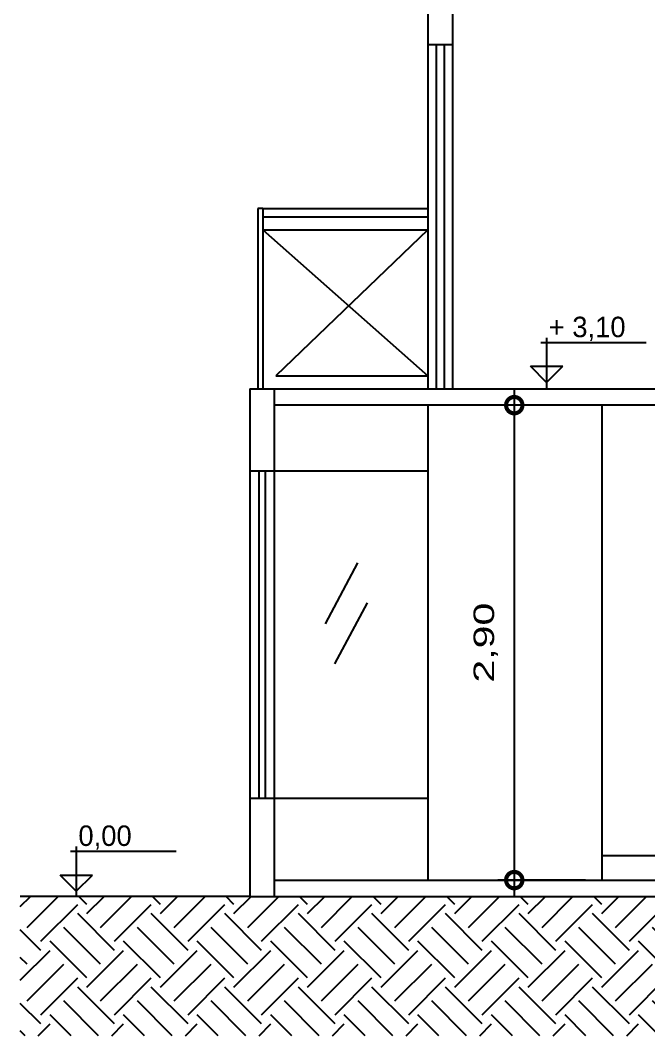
# Model space of a CAD drawing. Header units: millimetres. Extents: x 237 to 339, y 16 to 52.
# Drawn here: x 253.47 to 257.31, y 17.23 to 23.43 of the extents above; entities that cross this region are included whole.
import ezdxf

# ---------------------------------------------------------------- set-up
doc = ezdxf.new("R2010")
doc.units = ezdxf.units.MM
doc.header["$LTSCALE"] = 0.6
doc.header["$MEASUREMENT"] = 0
doc.layers.get('DEFPOINTS').update_dxf_attribs({"color": 253})
for name, color, linetype in [('0.1', 1, 'Continuous'), ('0.3', 3, 'Continuous'), ('01', 1, 'Continuous'), ('02', 2, 'Continuous'), ('AR-ALV', 5, 'Continuous'), ('AR-ALV-BXA', 1, 'Continuous'), ('AR-TXT', 2, 'Continuous'), ('COBERTURA', 32, 'Continuous'), ('guarda-corpo', 32, 'Continuous'), ('NIVELC', 2, 'Continuous')]:
    doc.layers.add(name, color=color, linetype=linetype)
doc.styles.add('stylUS BT', font='stylu.ttf', dxfattribs={"width": 1.5})
doc.dimstyles.new('ARQ_100 1', dxfattribs={"dimtxt": 0.125, "dimasz": 0.2, "dimexe": 0.1, "dimexo": 0.1, "dimgap": 0.1, "dimtad": 1, "dimzin": 6, "dimtxsty": 'stylUS BT', "dimblk1": 'DOTSMALL', "dimblk2": 'DOTSMALL', "dimsah": 1, "dimcen": 0.09, "dimdle": 0.1, "dimclrd": 256, "dimclre": 256, "dimclrt": 2, "dimaunit": 1, "dimadec": 0, "dimazin": 0, "dimtfac": 1, "dimtmove": 2, "dimatfit": 3, "dimldrblk": 'OPEN30', "dimfxl": 1, "dimtolj": 1, "dimtzin": 0, "dimarcsym": 0})

# ---------------------------------------------------------------- blocks, each defined once
blk = doc.blocks.new('NIVELCORTE2')
at = {"layer": 'NIVELC'}
for p, q in [((-0.0494, 0.3941), (0.8695, 0.3941)), ((0, 0.4361), (0, 0)), ((0, 0.046), (-0.1414, 0.1874)), ((-0.1414, 0.1874), (0.1414, 0.1874)), ((0, 0.046), (0.1414, 0.1874))]:
    blk.add_line(p, q, dxfattribs=at)
blk = doc.blocks.new('_DOTSMALL')
at = {"color": 0, "linetype": 'ByBlock', "const_width": 0.5}
blk.add_lwpolyline([(-0.0625, 0, 1), (0.0625, 0, 1)], format="xyb", close=True, dxfattribs=at)
blk = doc.blocks.new('*D56')
at = {"layer": '01', "lineweight": -2}
for p, q in [((256.4888, 21.1847), (256.4888, 18.0847)), ((256.9239, 21.0847), (256.3888, 21.0847)), ((256.9239, 18.1847), (256.3888, 18.1847))]:
    blk.add_line(p, q, dxfattribs=at)
at = {"layer": 'DEFPOINTS', "color": 0}
for p in [(257.0239, 21.0847), (256.4888, 18.1847), (257.0239, 18.1847)]:
    blk.add_point(p, dxfattribs=at)
at = {"layer": '01', "lineweight": -2, "xscale": 0.2, "yscale": 0.2, "zscale": 0.2}
for p, rotation in [((256.4888, 21.0847), 90), ((256.4888, 18.1847), 270)]:
    blk.add_blockref('_DOTSMALL', p, dxfattribs=dict(at, rotation=rotation))
at = {"layer": '01', "color": 2, "insert": (256.3146, 19.6347), "char_height": 0.125, "attachment_point": 5, "rotation": 90, "style": 'stylUS BT'}
blk.add_mtext('\\A1;2,90', dxfattribs=at)
blk = doc.blocks.new('_Open30')
at = {"layer": 'AR-ALV', "color": 0, "lineweight": -2}
for p, q in [((-1, 0.268), (0, 0)), ((0, 0), (-1, -0.268)), ((0, 0), (-1, 0))]:
    blk.add_line(p, q, dxfattribs=at)

msp = doc.modelspace()

# ---------------------------------------------------------------- hatches: boundary and pattern name
at = {"layer": 'AR-ALV-BXA', "lineweight": -3}
h = msp.add_hatch(dxfattribs=at)
h.set_pattern_fill('EARTH', color=256, scale=0.05, angle=45, style=0)
h.set_pattern_definition([(45, (127.87545, -65.70507), (3e-17, 0.4490128), [0.3175, -0.3175]), (45, (127.79126, -65.62088), (3e-17, 0.4490128), [0.3175, -0.3175]), (45, (127.70707, -65.5367), (3e-17, 0.4490128), [0.3175, -0.3175]), (135, (127.70707, -65.48056), (-0.4490128, 3e-17), [0.3175, -0.3175]), (135, (127.79126, -65.39637), (-0.4490128, 3e-17), [0.3175, -0.3175]), (135, (127.87545, -65.31218), (-0.4490128, 3e-17), [0.3175, -0.3175])])
h.paths.add_polyline_path([(262.2593, 18.0847), (254.8739, 18.0847), (253.4737, 18.0847), (253.4737, 17.2347), (254.8739, 17.2347), (262.2593, 17.2347)])

# ---------------------------------------------------------------- linework, layer by layer
at = {"layer": '0.1'}
for p, q in [((255.9618, 23.2847), (255.9618, 21.1847)), ((256.1118, 23.2847), (256.1118, 21.1847)), ((254.9239, 22.2847), (254.9239, 21.1847)), ((254.9539, 22.2847), (254.9239, 22.2847)), ((254.9539, 22.2847), (255.9618, 22.2847)), ((254.9539, 22.2847), (254.9539, 21.1847)), ((254.9539, 22.2347), (255.9618, 22.2347))]:
    msp.add_line(p, q, dxfattribs=at)
at = {"layer": '0.3'}
for p, q in [((255.9618, 24.0847), (255.9618, 23.2847)), ((256.1118, 24.0847), (256.1118, 23.2847)), ((256.1118, 23.2847), (255.9618, 23.2847)), ((254.8739, 21.1847), (260.5581, 21.1847)), ((254.8739, 21.1847), (254.8739, 20.6847)), ((255.0239, 21.1847), (255.0239, 20.6847)), ((260.6239, 21.0847), (255.0239, 21.0847)), ((254.8739, 20.6847), (255.0239, 20.6847)), ((254.8739, 18.6847), (254.8739, 18.0847)), ((254.8739, 18.6847), (255.0239, 18.6847)), ((255.0239, 18.6847), (255.0239, 18.0847)), ((255.0239, 18.1847), (269.3239, 18.1847)), ((254.8739, 18.0847), (253.4737, 18.0847)), ((254.8739, 18.0847), (269.3239, 18.0847))]:
    msp.add_line(p, q, dxfattribs=at)
at = {"layer": '01'}
for p, q in [((254.8739, 20.6847), (254.8739, 18.6847)), ((255.0239, 20.6847), (255.9618, 20.6847)), ((255.0239, 20.6847), (255.0239, 18.6847)), ((255.5317, 20.122), (255.3338, 19.7498)), ((255.59, 19.8777), (255.392, 19.5055)), ((255.0239, 18.6847), (255.9618, 18.6847)), ((257.0239, 18.3347), (260.5809, 18.3347))]:
    msp.add_line(p, q, dxfattribs=at)
at = {"layer": '02'}
for p, q in [((256.0118, 23.2847), (256.0118, 21.1847)), ((256.0618, 23.2847), (256.0618, 21.1847)), ((255.9618, 21.0847), (255.9618, 18.1847)), ((257.0239, 21.0847), (257.0239, 18.1847)), ((254.9289, 20.6847), (254.9289, 18.6847)), ((254.9689, 20.6847), (254.9689, 18.6847))]:
    msp.add_line(p, q, dxfattribs=at)
at = {"layer": 'guarda-corpo'}
for p, q in [((254.9539, 22.1547), (255.9618, 21.2647)), ((254.9539, 22.1547), (255.9618, 22.1547)), ((255.9618, 22.1547), (255.0339, 21.2647)), ((255.0339, 21.2647), (255.9618, 21.2647))]:
    msp.add_line(p, q, dxfattribs=at)

# ---------------------------------------------------------------- block references
at = {"layer": 'COBERTURA', "xscale": 0.6999999999999886, "yscale": 0.7000000000000028}
for p in [(256.686, 21.1913), (253.8154, 18.0847)]:
    msp.add_blockref('NIVELCORTE2', p, dxfattribs=at)

# ---------------------------------------------------------------- texts
at = {"layer": 'AR-TXT', "char_height": 0.125, "attachment_point": 1}
for s, insert, width in [('{\\fStylus BT|b0|i0|c0|p34;+ 3,10}', (256.6989, 21.6249), 0.70208), ('{\\fStylus BT|b0|i0|c0|p34;0,00}', (253.8283, 18.5183), 0.7021)]:
    msp.add_mtext(s, dxfattribs=dict(at, insert=insert, width=width))

# ---------------------------------------------------------------- dimensions: what is measured, and where the dimension line sits
at = {"layer": '01'}
dim = msp.add_linear_dim(base=(256.4888, 18.1847), p1=(257.0239, 21.0847), p2=(257.0239, 18.1847), angle=90, dimstyle='ARQ_100 1', dxfattribs=at)
dim.commit()
dim.dimension.update_dxf_attribs({"geometry": '*D56', "text_midpoint": (256.3146, 19.6347)})

doc.saveas('drawing.dxf')
